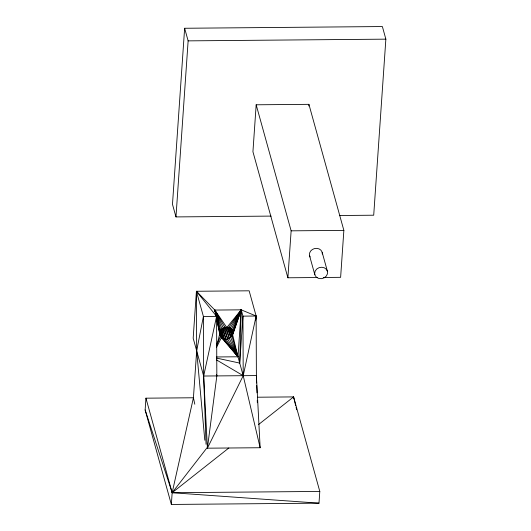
<?xml version="1.0" encoding="UTF-8"?>
<svg xmlns="http://www.w3.org/2000/svg" width="531" height="531" viewBox="0 0 531 531"><rect width="100%" height="100%" fill="white"/><g stroke="black" fill="none" stroke-linecap="round" stroke-linejoin="round"><path stroke-width="0.8" d="M216.422 358.053L239.713 363.085L241.207 309.832L214.843 310.064L196.417 291.267L193.178 338.214L203.658 376.028L207.409 448.184L260.144 447.733L256.393 375.576L256.134 316.018L249.145 290.809L196.417 291.267L196.669 350.818L193.43 397.772L172.157 492.715L171.347 504.45L318.992 503.169L319.801 491.434L293.59 396.903L257.608 397.215M171.347 504.45L145.136 409.919L145.945 398.177L193.43 397.772L194.797 404.224M339.794 215.506L373.711 215.208L385.864 39.155L382.373 26.55L184.635 28.262L172.482 204.316L175.973 216.92L271.122 216.097M175.973 216.92L188.133 40.867L184.635 28.262M216.363 319.655L216.588 316.363L214.843 310.064L226.81 327.554C243.284 330.435 222.436 348.595 219.495 333.422M255.657 320.14L256.134 316.018L241.207 309.832L237.968 356.779L243.211 375.689L260.144 447.733M323.319 277.474L340.623 277.328L343.862 230.381L308.909 104.335L256.174 104.793L252.935 151.74L287.888 277.786L317.551 277.527M239.713 363.085L242.952 316.137L241.207 309.832L226.81 327.554C217.949 327.713 220.146 339.017 216.482 344.101M287.888 277.786L291.134 230.839L256.174 104.793M308.796 105.981L308.909 104.335M293.477 398.469L293.59 396.903L258.617 424.495M216.389 317.989L216.588 316.363L196.417 291.267L203.406 316.476L203.658 376.028L206.055 444.294M255.63 320.127L256.134 316.018L242.952 316.137L243.211 375.689L207.409 448.184L216.84 375.915L216.588 316.363L203.406 316.476L196.669 350.818L204.807 440.239M255.663 318.414L256.134 316.018L243.211 375.689L216.515 359.912M216.588 316.363L203.658 376.028L256.393 375.576L256.652 382.977M228.503 327.74L241.207 309.832L232.664 334.882L237.968 356.779L216.542 356.965M231.901 329.426L232.996 333.362L241.207 309.832L230.049 328.311M232.425 330.282L232.877 331.848L241.207 309.832L231.35 329.233M216.363 345.973L220.491 336.402L219.522 332.379M232.312 330.435L241.207 309.832M216.343 347.672L221.454 337.61L219.927 332.094M207.13 447.626L172.157 492.715L318.992 503.169M228.828 447.998L172.157 492.715L145.136 409.919M188.133 40.867L385.864 39.155M291.134 230.839L343.862 230.381M319.801 491.434L172.157 492.715L145.945 398.177M221.454 337.61L237.968 356.779L229.505 327.64M220.239 330.906L222.755 338.532L237.968 356.779L226.883 327.05M221.049 329.751L224.308 339.103L237.968 356.779L229.346 338.473L225.051 327.036M222.117 328.596L226 339.289L237.968 356.779L227.719 339.077L223.538 327.859M215.991 315.693L214.843 310.064L225.091 327.766M216.044 315.713L214.843 310.064L223.458 328.37M220.139 331.955L214.843 310.064L222.031 329.313M214.843 310.064L220.896 330.534M322.217 252.537L327.461 271.447A6.531 5.688 -15.5 0 1 319.065 278.556A6.531 5.688 -15.5 0 1 316.834 268.958A6.531 5.688 -15.5 0 1 327.461 271.447M309.533 255.623L314.777 274.534M232.439 330.269L232.877 331.848M230.919 328.583L232.664 334.882L231.151 328.596M227.938 327.288L230.779 337.53L228.642 327.063M226.292 327.448L229.346 338.473M224.44 327.255L227.719 339.077M222.94 328.258L226 339.289M221.686 329.651L224.308 339.103M220.571 330.654L222.755 338.532M219.622 333.256L220.491 336.402M216.409 374.342L216.84 375.915M219.509 333.402L219.934 334.995L216.316 317.299M231.961 329.439L232.996 333.362M293.59 396.903L295.707 405.757M296.092 407.37L296.67 409.786M230.009 327.707L231.908 336.309M216.382 317.326L219.814 333.475M256.738 385.44L256.997 392.847M257.256 400.248L257.343 402.717M310.084 257.004A6.531 5.688 -15.5 0 1 314.591 248.541A6.531 5.688 -15.5 0 1 322.337 254.024"/></g></svg>
